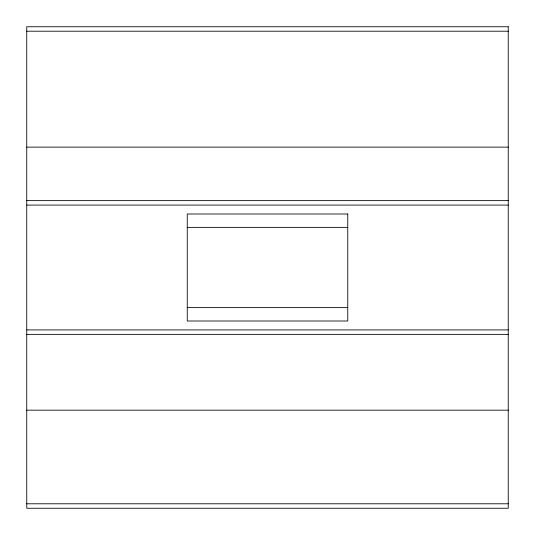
<?xml version="1.0" encoding="UTF-8"?>
<svg xmlns="http://www.w3.org/2000/svg" width="535" height="535" viewBox="0 0 535 535"><rect width="100%" height="100%" fill="white"/><g stroke="black" fill="none" stroke-linecap="round" stroke-linejoin="round"><path stroke-width="0.8" d="M26.75 31.211L508.25 31.211M26.75 147.125L508.25 147.125M26.75 200.625L508.25 200.625M26.75 205.086L508.25 205.086M187.25 227.375L347.75 227.375M187.25 307.625L347.75 307.625M26.75 329.914L508.25 329.914M26.75 334.375L508.25 334.375M26.75 410.164L508.25 410.164M26.75 503.789L508.25 503.789M508.25 26.75L26.75 26.75L26.75 508.25L508.25 508.25L508.25 26.75M347.75 214L187.25 214L187.25 321L347.75 321L347.75 214"/></g></svg>
